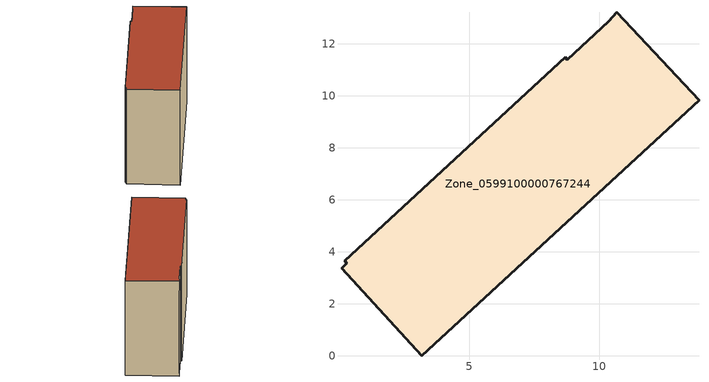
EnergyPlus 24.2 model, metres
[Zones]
Zone_0599100000767244
 floor ground (C_G): 0.09,3.37 0.29,3.56 0.21,3.66 8.69,11.49 8.78,11.4 10.35,12.86 10.68,13.22 13.83,9.84 3.18,0 z3.45
 wall outside (C_F): 0.29,3.56 0.09,3.37 3.18,0 13.83,9.84 10.68,13.22 10.35,12.86 8.78,11.4 8.69,11.49 0.21,3.66 0.29,3.56 z3.45:12.64
 roof outside (C_R): 10.68,13.22 10.35,12.86 8.78,11.4 8.69,11.49 0.21,3.66 0.29,3.56 0.09,3.37 3.18,0 13.83,9.84 z12.64
[BUILDING]
Pand.0599100000767244: North Axis=0; Terrain=City; Loads Convergence Tolerance Value=0.04; Temperature Convergence Tolerance Value=0.4; Solar Distribution=FullExterior; Maximum Number of Warmup Days=25; Minimum Number of Warmup Days=1
[Site:Location]
Rotterdam.The.Hague.AP_ZH_NLD Design_Conditions: Latitude=51.96; Longitude=4.45; Time Zone=1; Elevation=-4.5
[SITE:GROUNDTEMPERATURE:BUILDINGSURFACE]
18, 18, 18, 18, 18, 18, 18, 18, 18, 18, 18, 18
[MATERIAL] Thermal Absorptance=0.9; Solar Absorptance=0.7; Visible Absorptance=0.7
Name | Roughness | Thickness | Conductivity | Density | Specific Heat
G.TI.2006-2014 | MediumSmooth | 0.15 | 0.06 | 540 | 1210
F.TI.2006-2014 | Rough | 0.3 | 0.12 | 1920 | 840
R.TI.2006-2014 | MediumRough | 0.2 | 0.08 | 1500 | 1000
[CONSTRUCTION]
C_G: G.TI.2006-2014
C_F: F.TI.2006-2014
C_R: R.TI.2006-2014
[ZONE]
Zone_0599100000767244: Type=1; Multiplier=1; Ceiling Height=Autocalculate; Volume=Autocalculate; Floor Area=autocalculate; Part of Total Floor Area=Yes
[ZONEINFILTRATION:DESIGNFLOWRATE]
Infil_Zone_0599100000767244: Zone or ZoneList or Space or SpaceList=Zone_0599100000767244; Schedule=AlwaysOn; Design Flow Rate Calculation Method=Flow/Area; Flow Rate per Floor Area=0.0015; Constant Term Coefficient=1; Temperature Term Coefficient=0; Velocity Term Coefficient=0; Velocity Squared Term Coefficient=0
[HVACTEMPLATE:ZONE:IDEALLOADSAIRSYSTEM]
Zone_0599100000767244: Maximum Heating Supply Air Temperature=50; Minimum Cooling Supply Air Temperature=13; Maximum Heating Supply Air Humidity Ratio=0.0156; Minimum Cooling Supply Air Humidity Ratio=0.0077; Heating Limit=NoLimit; Cooling Limit=NoLimit; Dehumidification Control Type=ConstantSensibleHeatRatio; Cooling Sensible Heat Ratio=0.7; Dehumidification Setpoint=60; Humidification Control Type=None; Humidification Setpoint=30; Outdoor Air Method=None; Outdoor Air Flow Rate per Person=0.00944; Outdoor Air Flow Rate per Zone Floor Area=0; Outdoor Air Flow Rate per Zone=0; Demand Controlled Ventilation Type=None; Outdoor Air Economizer Type=NoEconomizer; Heat Recovery Type=None; Sensible Heat Recovery Effectiveness=0.7; Latent Heat Recovery Effectiveness=0.65
[ZONECONTROL:THERMOSTAT]
ThermostatControl_Zone_0599100000767244: Zone or ZoneList=Zone_0599100000767244; Control Type Schedule=DualSetpointControlType; Control 1=Thermostat_Zone_0599100000767244; Temperature Difference Between Cutout And Setpoint=0
[THERMOSTATSETPOINT:DUALSETPOINT]
Thermostat_Zone_0599100000767244: Heating Setpoint Temperature Schedule=HeatingSetpoint_Zone_0599100000767244; Cooling Setpoint Temperature Schedule=CoolingSetpoint_Zone_0599100000767244
[SCHEDULE:COMPACT]
HeatingSetpoint_Zone_0599100000767244: Through: 12/31, For: AllDays, Until: 24:00, 21
CoolingSetpoint_Zone_0599100000767244: Through: 12/31, For: AllDays, Until: 24:00, 24
DualSetpointControlType: Through: 12/31, For: AllDays, Until: 24:00, 4
AlwaysOn: Through: 12/31, For: AllDays, Until: 24:00, 1
